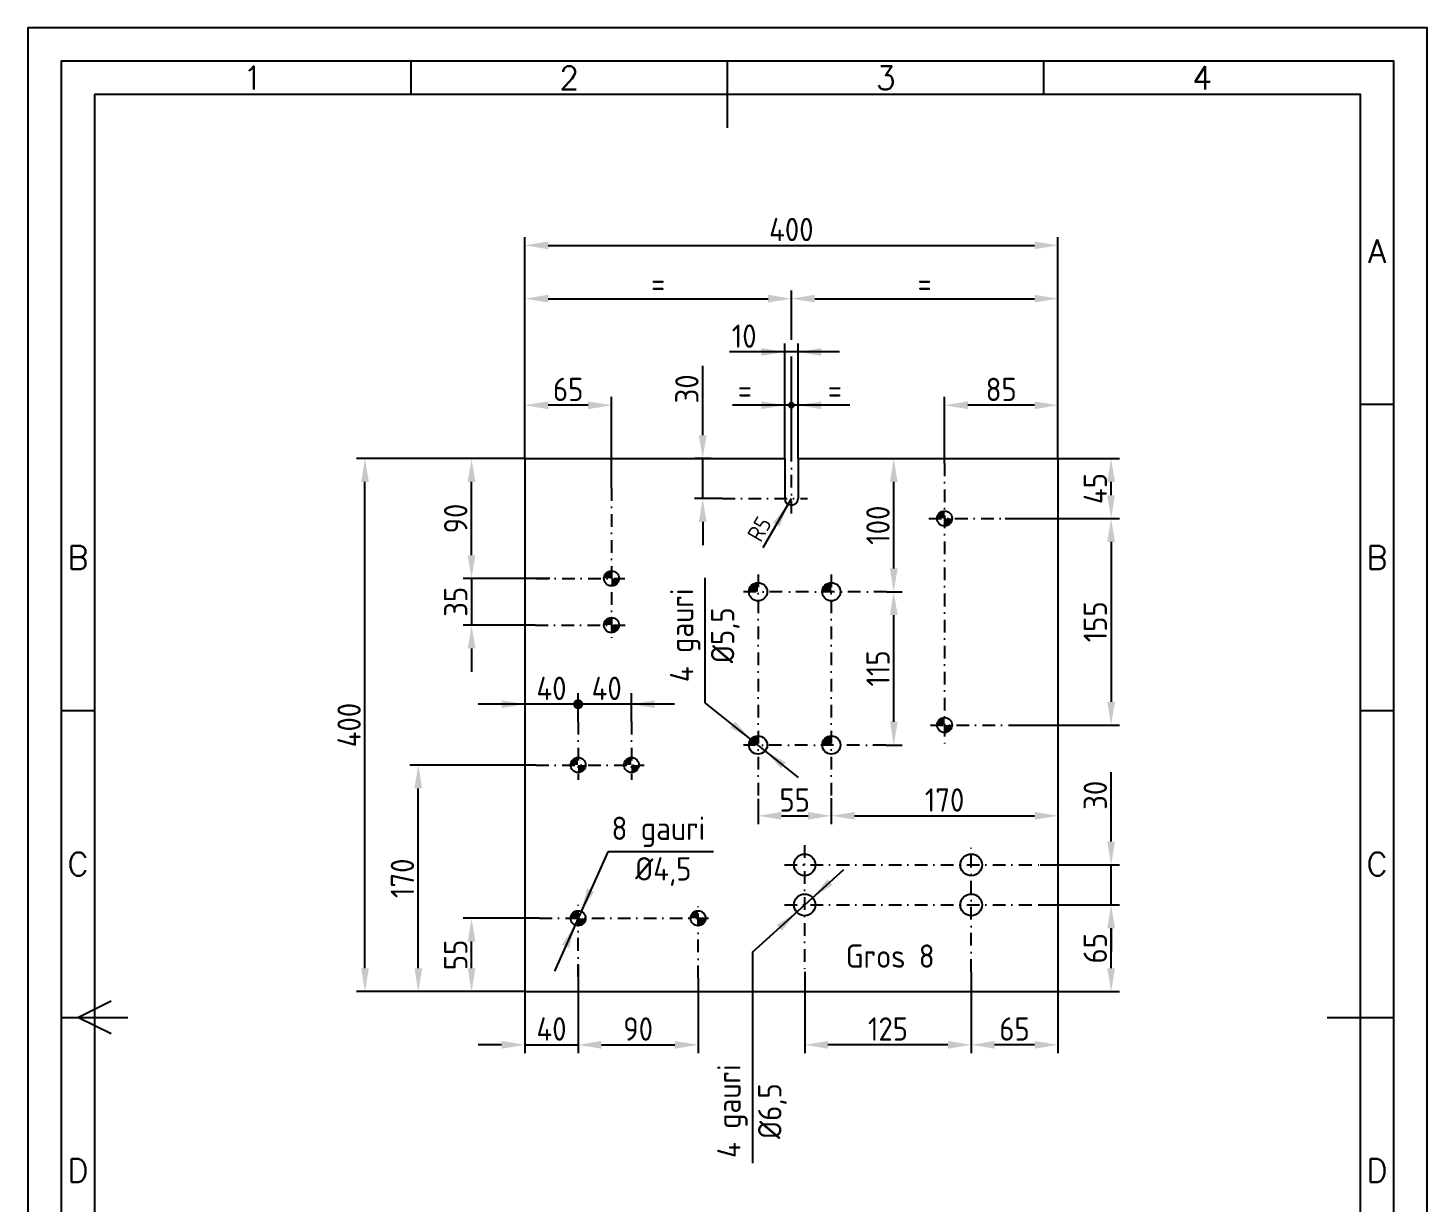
# Model space of a CAD drawing. Header units: millimetres. Extents: x 435 to 1065, y 9 to 306.
# Drawn here: x 854.7 to 1064.7, y 130 to 306.2 of the extents above; entities that cross this region are included whole.
import ezdxf
from ezdxf.enums import TextEntityAlignment as Align

# ---------------------------------------------------------------- set-up
doc = ezdxf.new("R2010")
doc.units = ezdxf.units.MM
doc.linetypes.add('DASHDOT', pattern=[25.4, 12.7, -6.35, 0, -6.35])
doc.layers.add('COTE', color=1, linetype='Continuous')
doc.styles.add('ISO', font='SIMPLEX.shx')
doc.styles.add('ISOCPR', font='isocpr.shx')
doc.dimstyles.new('ISO-25', dxfattribs={"dimtxt": 2.5, "dimasz": 2.5, "dimexe": 1.25, "dimexo": 0.625, "dimtad": 1, "dimtxsty": 'Standard', "dimcen": 2.5, "dimadec": 0, "dimazin": 0, "dimtfac": 1, "dimtmove": 0, "dimatfit": 3, "dimfxl": 1, "dimarcsym": 0})

# ---------------------------------------------------------------- blocks, each defined once
blk = doc.blocks.new('*D35')
at = {"layer": 'COTE', "color": 1, "linetype": 'Continuous', "transparency": 16777216}
for p, q in [((1009.33, 241.55), (1018.58, 241.55)), ((1017.33, 236.05), (1017.33, 238.05)), ((1001.43, 232.55), (1018.58, 232.55))]:
    blk.add_line(p, q, dxfattribs=at)
for points in [[(1016.75, 238.05), (1017.91, 238.05), (1017.33, 241.55)], [(1016.75, 236.05), (1017.91, 236.05), (1017.33, 232.55)]]:
    blk.add_solid(points, dxfattribs=at)
at = {"layer": 'Defpoints', "color": 0, "linetype": 'Continuous', "transparency": 16777216}
for p in [(1009.33, 241.55), (1017.33, 241.55), (1001.43, 232.55)]:
    blk.add_point(p, dxfattribs=at)
at = {"layer": 'COTE', "color": 1, "linetype": 'Continuous', "transparency": 16777216, "insert": (1014.95, 237.05), "char_height": 3.5, "attachment_point": 5, "rotation": 90, "style": 'ISOCPR'}
blk.add_mtext('45', dxfattribs=at)
blk = doc.blocks.new('*D36')
at = {"layer": 'COTE', "color": 1, "linetype": 'Continuous', "transparency": 16777216}
for p, q in [((983.92, 241.55), (985.95, 241.55)), ((984.7, 225.05), (984.7, 238.05)), ((983.62, 221.55), (985.95, 221.55))]:
    blk.add_line(p, q, dxfattribs=at)
for points in [[(984.12, 238.05), (985.29, 238.05), (984.7, 241.55)], [(984.12, 225.05), (985.29, 225.05), (984.7, 221.55)]]:
    blk.add_solid(points, dxfattribs=at)
at = {"layer": 'Defpoints', "color": 0, "linetype": 'Continuous', "transparency": 16777216}
for p in [(983.92, 241.55), (984.7, 241.55), (983.62, 221.55)]:
    blk.add_point(p, dxfattribs=at)
at = {"layer": 'COTE', "color": 1, "linetype": 'Continuous', "transparency": 16777216, "insert": (982.33, 231.55), "char_height": 3.5, "attachment_point": 5, "rotation": 90, "style": 'ISOCPR'}
blk.add_mtext('100', dxfattribs=at)
blk = doc.blocks.new('*D37')
at = {"layer": 'COTE', "color": 1, "linetype": 'Continuous', "transparency": 16777216}
for p, q in [((929.33, 241.55), (904.08, 241.55)), ((905.33, 165.05), (905.33, 238.05)), ((929.33, 161.55), (904.08, 161.55))]:
    blk.add_line(p, q, dxfattribs=at)
for points in [[(904.75, 238.05), (905.91, 238.05), (905.33, 241.55)], [(904.75, 165.05), (905.91, 165.05), (905.33, 161.55)]]:
    blk.add_solid(points, dxfattribs=at)
at = {"layer": 'Defpoints', "color": 0, "linetype": 'Continuous', "transparency": 16777216}
for p in [(905.33, 241.55), (929.33, 241.55), (929.33, 161.55)]:
    blk.add_point(p, dxfattribs=at)
at = {"layer": 'COTE', "color": 1, "linetype": 'Continuous', "transparency": 16777216, "insert": (902.95, 201.55), "char_height": 3.5, "attachment_point": 5, "rotation": 90, "style": 'ISOCPR'}
blk.add_mtext('400', dxfattribs=at)
blk = doc.blocks.new('*D38')
at = {"layer": 'COTE', "color": 1, "linetype": 'Continuous', "transparency": 16777216}
for p, q in [((929.33, 241.55), (929.33, 250.8)), ((942.33, 237.13), (942.33, 250.8)), ((938.83, 249.55), (932.83, 249.55))]:
    blk.add_line(p, q, dxfattribs=at)
for points in [[(932.83, 250.14), (932.83, 248.97), (929.33, 249.55)], [(938.83, 250.14), (938.83, 248.97), (942.33, 249.55)]]:
    blk.add_solid(points, dxfattribs=at)
at = {"layer": 'Defpoints', "color": 0, "linetype": 'Continuous', "transparency": 16777216}
for p in [(929.33, 249.55), (929.33, 241.55), (942.33, 237.13)]:
    blk.add_point(p, dxfattribs=at)
at = {"layer": 'COTE', "color": 1, "linetype": 'Continuous', "transparency": 16777216, "insert": (935.83, 251.93), "char_height": 3.5, "attachment_point": 5, "style": 'ISOCPR'}
blk.add_mtext('65', dxfattribs=at)
blk = doc.blocks.new('*D39')
at = {"layer": 'COTE', "color": 1, "linetype": 'Continuous', "transparency": 16777216}
for p, q in [((929.33, 241.55), (920.08, 241.55)), ((921.33, 227.05), (921.33, 238.05)), ((933.09, 223.55), (920.08, 223.55))]:
    blk.add_line(p, q, dxfattribs=at)
for points in [[(920.75, 238.05), (921.91, 238.05), (921.33, 241.55)], [(920.75, 227.05), (921.91, 227.05), (921.33, 223.55)]]:
    blk.add_solid(points, dxfattribs=at)
at = {"layer": 'Defpoints', "color": 0, "linetype": 'Continuous', "transparency": 16777216}
for p in [(921.33, 241.55), (929.33, 241.55), (933.09, 223.55)]:
    blk.add_point(p, dxfattribs=at)
at = {"layer": 'COTE', "color": 1, "linetype": 'Continuous', "transparency": 16777216, "insert": (918.95, 232.55), "char_height": 3.5, "attachment_point": 5, "rotation": 90, "style": 'ISOCPR'}
blk.add_mtext('90', dxfattribs=at)
blk = doc.blocks.new('*D40')
at = {"layer": 'COTE', "color": 1, "linetype": 'Continuous', "transparency": 16777216}
for p, q in [((956.02, 245.05), (956.02, 255.47)), ((957.29, 241.55), (954.77, 241.55)), ((956.02, 235.55), (956.02, 241.55)), ((959, 235.55), (954.77, 235.55)), ((956.02, 232.05), (956.02, 228.55))]:
    blk.add_line(p, q, dxfattribs=at)
for points in [[(955.44, 245.05), (956.61, 245.05), (956.02, 241.55)], [(955.44, 232.05), (956.61, 232.05), (956.02, 235.55)]]:
    blk.add_solid(points, dxfattribs=at)
at = {"layer": 'Defpoints', "color": 0, "linetype": 'Continuous', "transparency": 16777216}
for p in [(956.02, 241.55), (957.29, 241.55), (959, 235.55)]:
    blk.add_point(p, dxfattribs=at)
at = {"layer": 'COTE', "color": 1, "linetype": 'Continuous', "transparency": 16777216, "insert": (953.65, 252.01), "char_height": 3.5, "attachment_point": 5, "rotation": 90, "style": 'ISOCPR'}
blk.add_mtext('30', dxfattribs=at)
blk = doc.blocks.new('*D41')
at = {"layer": 'COTE', "color": 1, "linetype": 'Continuous', "transparency": 16777216}
for p, q in [((1003.56, 232.55), (1018.58, 232.55)), ((1017.33, 229.05), (1017.33, 205.05)), ((1003.75, 201.55), (1018.58, 201.55))]:
    blk.add_line(p, q, dxfattribs=at)
for points in [[(1016.75, 229.05), (1017.91, 229.05), (1017.33, 232.55)], [(1016.75, 205.05), (1017.91, 205.05), (1017.33, 201.55)]]:
    blk.add_solid(points, dxfattribs=at)
at = {"layer": 'Defpoints', "color": 0, "linetype": 'Continuous', "transparency": 16777216}
for p in [(1003.56, 232.55), (1003.75, 201.55), (1017.33, 201.55)]:
    blk.add_point(p, dxfattribs=at)
at = {"layer": 'COTE', "color": 1, "linetype": 'Continuous', "transparency": 16777216, "insert": (1014.95, 217.05), "char_height": 3.5, "attachment_point": 5, "rotation": 90, "style": 'ISOCPR'}
blk.add_mtext('155', dxfattribs=at)
blk = doc.blocks.new('*D42')
at = {"layer": 'COTE', "color": 1, "linetype": 'Continuous', "transparency": 16777216}
for p, q in [((975.33, 190.56), (975.33, 186.68)), ((1009.33, 190.25), (1009.33, 186.68)), ((978.83, 187.93), (1005.83, 187.93))]:
    blk.add_line(p, q, dxfattribs=at)
for points in [[(978.83, 188.51), (978.83, 187.35), (975.33, 187.93)], [(1005.83, 188.51), (1005.83, 187.35), (1009.33, 187.93)]]:
    blk.add_solid(points, dxfattribs=at)
at = {"layer": 'Defpoints', "color": 0, "linetype": 'Continuous', "transparency": 16777216}
for p in [(975.33, 190.56), (1009.33, 190.25), (1009.33, 187.93)]:
    blk.add_point(p, dxfattribs=at)
at = {"layer": 'COTE', "color": 1, "linetype": 'Continuous', "transparency": 16777216, "insert": (992.33, 190.3), "char_height": 3.5, "attachment_point": 5, "style": 'ISOCPR'}
blk.add_mtext('170', dxfattribs=at)
blk = doc.blocks.new('*D43')
at = {"layer": 'COTE', "color": 1, "linetype": 'Continuous', "transparency": 16777216}
for p, q in [((1017.33, 184.05), (1017.33, 194.47)), ((1006.69, 180.55), (1018.58, 180.55)), ((1017.33, 174.55), (1017.33, 180.55)), ((1006.54, 174.55), (1018.58, 174.55)), ((1017.33, 171.05), (1017.33, 167.55))]:
    blk.add_line(p, q, dxfattribs=at)
for points in [[(1016.75, 184.05), (1017.91, 184.05), (1017.33, 180.55)], [(1016.75, 171.05), (1017.91, 171.05), (1017.33, 174.55)]]:
    blk.add_solid(points, dxfattribs=at)
at = {"layer": 'Defpoints', "color": 0, "linetype": 'Continuous', "transparency": 16777216}
for p in [(1006.69, 180.55), (1017.33, 180.55), (1006.54, 174.55)]:
    blk.add_point(p, dxfattribs=at)
at = {"layer": 'COTE', "color": 1, "linetype": 'Continuous', "transparency": 16777216, "insert": (1014.95, 191.01), "char_height": 3.5, "attachment_point": 5, "rotation": 90, "style": 'ISOCPR'}
blk.add_mtext('30', dxfattribs=at)
blk = doc.blocks.new('*D44')
at = {"layer": 'COTE', "color": 1, "linetype": 'Continuous', "transparency": 16777216}
for p, q in [((1006.54, 174.55), (1018.58, 174.55)), ((1017.33, 165.05), (1017.33, 171.05)), ((1009.33, 161.55), (1018.58, 161.55))]:
    blk.add_line(p, q, dxfattribs=at)
for points in [[(1016.75, 171.05), (1017.91, 171.05), (1017.33, 174.55)], [(1016.75, 165.05), (1017.91, 165.05), (1017.33, 161.55)]]:
    blk.add_solid(points, dxfattribs=at)
at = {"layer": 'Defpoints', "color": 0, "linetype": 'Continuous', "transparency": 16777216}
for p in [(1006.54, 174.55), (1017.33, 174.55), (1009.33, 161.55)]:
    blk.add_point(p, dxfattribs=at)
at = {"layer": 'COTE', "color": 1, "linetype": 'Continuous', "transparency": 16777216, "insert": (1014.95, 168.05), "char_height": 3.5, "attachment_point": 5, "rotation": 90, "style": 'ISOCPR'}
blk.add_mtext('65', dxfattribs=at)
blk = doc.blocks.new('*D45')
at = {"layer": 'COTE', "color": 1, "linetype": 'Continuous', "transparency": 16777216}
for p, q in [((996.33, 164.53), (996.33, 152.3)), ((1009.33, 161.55), (1009.33, 152.3)), ((1005.83, 153.55), (999.83, 153.55))]:
    blk.add_line(p, q, dxfattribs=at)
for points in [[(999.83, 154.14), (999.83, 152.97), (996.33, 153.55)], [(1005.83, 154.14), (1005.83, 152.97), (1009.33, 153.55)]]:
    blk.add_solid(points, dxfattribs=at)
at = {"layer": 'Defpoints', "color": 0, "linetype": 'Continuous', "transparency": 16777216}
for p in [(996.33, 164.53), (1009.33, 161.55), (996.33, 153.55)]:
    blk.add_point(p, dxfattribs=at)
at = {"layer": 'COTE', "color": 1, "linetype": 'Continuous', "transparency": 16777216, "insert": (1002.83, 155.93), "char_height": 3.5, "attachment_point": 5, "style": 'ISOCPR'}
blk.add_mtext('65', dxfattribs=at)
blk = doc.blocks.new('*D46')
at = {"layer": 'COTE', "color": 1, "linetype": 'Continuous', "transparency": 16777216}
for p, q in [((971.33, 164.53), (971.33, 152.3)), ((996.33, 164.53), (996.33, 152.3)), ((992.83, 153.55), (974.83, 153.55))]:
    blk.add_line(p, q, dxfattribs=at)
for points in [[(974.83, 154.14), (974.83, 152.97), (971.33, 153.55)], [(992.83, 154.14), (992.83, 152.97), (996.33, 153.55)]]:
    blk.add_solid(points, dxfattribs=at)
at = {"layer": 'Defpoints', "color": 0, "linetype": 'Continuous', "transparency": 16777216}
for p in [(971.33, 164.53), (996.33, 164.53), (971.33, 153.55)]:
    blk.add_point(p, dxfattribs=at)
at = {"layer": 'COTE', "color": 1, "linetype": 'Continuous', "transparency": 16777216, "insert": (983.83, 155.93), "char_height": 3.5, "attachment_point": 5, "style": 'ISOCPR'}
blk.add_mtext('125', dxfattribs=at)
blk = doc.blocks.new('*D47')
at = {"layer": 'COTE', "color": 1, "linetype": 'Continuous', "transparency": 16777216}
for p, q in [((937.33, 163.78), (937.33, 152.3)), ((955.33, 163.55), (955.33, 152.3)), ((940.83, 153.55), (951.83, 153.55))]:
    blk.add_line(p, q, dxfattribs=at)
for points in [[(940.83, 154.14), (940.83, 152.97), (937.33, 153.55)], [(951.83, 154.14), (951.83, 152.97), (955.33, 153.55)]]:
    blk.add_solid(points, dxfattribs=at)
at = {"layer": 'Defpoints', "color": 0, "linetype": 'Continuous', "transparency": 16777216}
for p in [(937.33, 163.78), (955.33, 163.55), (955.33, 153.55)]:
    blk.add_point(p, dxfattribs=at)
at = {"layer": 'COTE', "color": 1, "linetype": 'Continuous', "transparency": 16777216, "insert": (946.33, 155.93), "char_height": 3.5, "attachment_point": 5, "style": 'ISOCPR'}
blk.add_mtext('90', dxfattribs=at)
blk = doc.blocks.new('*D48')
at = {"layer": 'COTE', "color": 1, "linetype": 'Continuous', "transparency": 16777216}
for p, q in [((937.33, 165.52), (937.33, 152.3)), ((929.33, 161.55), (929.33, 152.3)), ((925.83, 153.55), (922.33, 153.55)), ((929.33, 153.55), (937.33, 153.55)), ((940.83, 153.55), (944.33, 153.55))]:
    blk.add_line(p, q, dxfattribs=at)
for points in [[(925.83, 154.14), (925.83, 152.97), (929.33, 153.55)], [(940.83, 154.14), (940.83, 152.97), (937.33, 153.55)]]:
    blk.add_solid(points, dxfattribs=at)
at = {"layer": 'Defpoints', "color": 0, "linetype": 'Continuous', "transparency": 16777216}
for p in [(937.33, 165.52), (929.33, 161.55), (937.33, 153.55)]:
    blk.add_point(p, dxfattribs=at)
at = {"layer": 'COTE', "color": 1, "linetype": 'Continuous', "transparency": 16777216, "insert": (933.33, 155.93), "char_height": 3.5, "attachment_point": 5, "style": 'ISOCPR'}
blk.add_mtext('40', dxfattribs=at)
blk = doc.blocks.new('*D49')
at = {"layer": 'COTE', "color": 1, "linetype": 'Continuous', "transparency": 16777216}
for p, q in [((931, 195.55), (912.08, 195.55)), ((913.33, 165.05), (913.33, 192.05)), ((929.33, 161.55), (912.08, 161.55))]:
    blk.add_line(p, q, dxfattribs=at)
for points in [[(912.75, 192.05), (913.91, 192.05), (913.33, 195.55)], [(912.75, 165.05), (913.91, 165.05), (913.33, 161.55)]]:
    blk.add_solid(points, dxfattribs=at)
at = {"layer": 'Defpoints', "color": 0, "linetype": 'Continuous', "transparency": 16777216}
for p in [(913.33, 195.55), (931, 195.55), (929.33, 161.55)]:
    blk.add_point(p, dxfattribs=at)
at = {"layer": 'COTE', "color": 1, "linetype": 'Continuous', "transparency": 16777216, "insert": (910.95, 178.55), "char_height": 3.5, "attachment_point": 5, "rotation": 90, "style": 'ISOCPR'}
blk.add_mtext('170', dxfattribs=at)
blk = doc.blocks.new('*D50')
at = {"layer": 'COTE', "color": 1, "linetype": 'Continuous', "transparency": 16777216}
for p, q in [((931.54, 172.55), (920.08, 172.55)), ((921.33, 165.05), (921.33, 169.05)), ((929.33, 161.55), (920.08, 161.55))]:
    blk.add_line(p, q, dxfattribs=at)
for points in [[(920.75, 169.05), (921.91, 169.05), (921.33, 172.55)], [(920.75, 165.05), (921.91, 165.05), (921.33, 161.55)]]:
    blk.add_solid(points, dxfattribs=at)
at = {"layer": 'Defpoints', "color": 0, "linetype": 'Continuous', "transparency": 16777216}
for p in [(921.33, 172.55), (931.54, 172.55), (929.33, 161.55)]:
    blk.add_point(p, dxfattribs=at)
at = {"layer": 'COTE', "color": 1, "linetype": 'Continuous', "transparency": 16777216, "insert": (918.95, 167.05), "char_height": 3.5, "attachment_point": 5, "rotation": 90, "style": 'ISOCPR'}
blk.add_mtext('55', dxfattribs=at)
blk = doc.blocks.new('*D51')
at = {"layer": 'COTE', "color": 1, "linetype": 'Continuous', "transparency": 16777216}
for p, q in [((921.33, 227.05), (921.33, 230.55)), ((931.01, 223.55), (920.08, 223.55)), ((921.33, 223.55), (921.33, 216.55)), ((930.92, 216.55), (920.08, 216.55)), ((921.33, 213.05), (921.33, 209.55))]:
    blk.add_line(p, q, dxfattribs=at)
for points in [[(920.75, 227.05), (921.91, 227.05), (921.33, 223.55)], [(920.75, 213.05), (921.91, 213.05), (921.33, 216.55)]]:
    blk.add_solid(points, dxfattribs=at)
at = {"layer": 'Defpoints', "color": 0, "linetype": 'Continuous', "transparency": 16777216}
for p in [(931.01, 223.55), (921.33, 216.55), (930.92, 216.55)]:
    blk.add_point(p, dxfattribs=at)
at = {"layer": 'COTE', "color": 1, "linetype": 'Continuous', "transparency": 16777216, "insert": (918.95, 220.05), "char_height": 3.5, "attachment_point": 5, "rotation": 90, "style": 'ISOCPR'}
blk.add_mtext('35', dxfattribs=at)
blk = doc.blocks.new('*D52')
at = {"layer": 'COTE', "color": 1, "linetype": 'Continuous', "transparency": 16777216}
for p, q in [((983.62, 221.55), (985.95, 221.55)), ((984.7, 202.05), (984.7, 218.05)), ((983.49, 198.55), (985.95, 198.55))]:
    blk.add_line(p, q, dxfattribs=at)
for points in [[(984.12, 218.05), (985.29, 218.05), (984.7, 221.55)], [(984.12, 202.05), (985.29, 202.05), (984.7, 198.55)]]:
    blk.add_solid(points, dxfattribs=at)
at = {"layer": 'Defpoints', "color": 0, "linetype": 'Continuous', "transparency": 16777216}
for p in [(983.62, 221.55), (984.7, 221.55), (983.49, 198.55)]:
    blk.add_point(p, dxfattribs=at)
at = {"layer": 'COTE', "color": 1, "linetype": 'Continuous', "transparency": 16777216, "insert": (982.33, 210.05), "char_height": 3.5, "attachment_point": 5, "rotation": 90, "style": 'ISOCPR'}
blk.add_mtext('115', dxfattribs=at)
blk = doc.blocks.new('*D53')
at = {"layer": 'COTE', "color": 1, "linetype": 'Continuous', "transparency": 16777216}
for p, q in [((964.33, 190.5), (964.33, 186.68)), ((975.33, 190.56), (975.33, 186.68)), ((967.83, 187.93), (971.83, 187.93))]:
    blk.add_line(p, q, dxfattribs=at)
for points in [[(967.83, 188.51), (967.83, 187.35), (964.33, 187.93)], [(971.83, 188.51), (971.83, 187.35), (975.33, 187.93)]]:
    blk.add_solid(points, dxfattribs=at)
at = {"layer": 'Defpoints', "color": 0, "linetype": 'Continuous', "transparency": 16777216}
for p in [(964.33, 190.5), (975.33, 190.56), (975.33, 187.93)]:
    blk.add_point(p, dxfattribs=at)
at = {"layer": 'COTE', "color": 1, "linetype": 'Continuous', "transparency": 16777216, "insert": (969.83, 190.3), "char_height": 3.5, "attachment_point": 5, "style": 'ISOCPR'}
blk.add_mtext('55', dxfattribs=at)
blk = doc.blocks.new('*D54')
at = {"layer": 'COTE', "color": 1, "linetype": 'Continuous', "transparency": 16777216}
for p, q in [((992.33, 240.82), (992.33, 250.8)), ((1009.33, 241.55), (1009.33, 250.8)), ((1005.83, 249.55), (995.83, 249.55))]:
    blk.add_line(p, q, dxfattribs=at)
for points in [[(995.83, 250.14), (995.83, 248.97), (992.33, 249.55)], [(1005.83, 250.14), (1005.83, 248.97), (1009.33, 249.55)]]:
    blk.add_solid(points, dxfattribs=at)
at = {"layer": 'Defpoints', "color": 0, "linetype": 'Continuous', "transparency": 16777216}
for p in [(992.33, 249.55), (1009.33, 241.55), (992.33, 240.82)]:
    blk.add_point(p, dxfattribs=at)
at = {"layer": 'COTE', "color": 1, "linetype": 'Continuous', "transparency": 16777216, "insert": (1000.83, 251.93), "char_height": 3.5, "attachment_point": 5, "style": 'ISOCPR'}
blk.add_mtext('85', dxfattribs=at)
blk = doc.blocks.new('*D55')
at = {"layer": 'COTE', "color": 1, "linetype": 'Continuous', "transparency": 16777216}
for p, q in [((969.33, 259.35), (969.33, 266.8)), ((1009.33, 241.55), (1009.33, 266.8)), ((972.83, 265.55), (1005.83, 265.55))]:
    blk.add_line(p, q, dxfattribs=at)
for points in [[(972.83, 266.14), (972.83, 264.97), (969.33, 265.55)], [(1005.83, 266.14), (1005.83, 264.97), (1009.33, 265.55)]]:
    blk.add_solid(points, dxfattribs=at)
at = {"layer": 'Defpoints', "color": 0, "linetype": 'Continuous', "transparency": 16777216}
for p in [(1009.33, 265.55), (969.33, 259.35), (1009.33, 241.55)]:
    blk.add_point(p, dxfattribs=at)
at = {"layer": 'COTE', "color": 1, "linetype": 'Continuous', "transparency": 16777216, "insert": (989.33, 267.93), "char_height": 3.5, "attachment_point": 5, "style": 'ISOCPR'}
blk.add_mtext('=', dxfattribs=at)
blk = doc.blocks.new('*D56')
at = {"layer": 'COTE', "color": 1, "linetype": 'Continuous', "transparency": 16777216}
for p, q in [((929.33, 241.55), (929.33, 274.8)), ((932.83, 273.55), (1005.83, 273.55)), ((1009.33, 241.55), (1009.33, 274.8))]:
    blk.add_line(p, q, dxfattribs=at)
for points in [[(932.83, 274.14), (932.83, 272.97), (929.33, 273.55)], [(1005.83, 274.14), (1005.83, 272.97), (1009.33, 273.55)]]:
    blk.add_solid(points, dxfattribs=at)
at = {"layer": 'Defpoints', "color": 0, "linetype": 'Continuous', "transparency": 16777216}
for p in [(1009.33, 273.55), (929.33, 241.55), (1009.33, 241.55)]:
    blk.add_point(p, dxfattribs=at)
at = {"layer": 'COTE', "color": 1, "linetype": 'Continuous', "transparency": 16777216, "insert": (969.33, 275.93), "char_height": 3.5, "attachment_point": 5, "style": 'ISOCPR'}
blk.add_mtext('400', dxfattribs=at)
blk = doc.blocks.new('*D57')
at = {"layer": 'COTE', "color": 1, "linetype": 'Continuous', "transparency": 16777216}
for p, q in [((929.33, 241.55), (929.33, 266.8)), ((969.33, 259.35), (969.33, 266.8)), ((932.83, 265.55), (965.83, 265.55))]:
    blk.add_line(p, q, dxfattribs=at)
for points in [[(932.83, 266.14), (932.83, 264.97), (929.33, 265.55)], [(965.83, 266.14), (965.83, 264.97), (969.33, 265.55)]]:
    blk.add_solid(points, dxfattribs=at)
at = {"layer": 'Defpoints', "color": 0, "linetype": 'Continuous', "transparency": 16777216}
for p in [(969.33, 265.55), (969.33, 259.35), (929.33, 241.55)]:
    blk.add_point(p, dxfattribs=at)
at = {"layer": 'COTE', "color": 1, "linetype": 'Continuous', "transparency": 16777216, "insert": (949.33, 267.93), "char_height": 3.5, "attachment_point": 5, "style": 'ISOCPR'}
blk.add_mtext('=', dxfattribs=at)

msp = doc.modelspace()

# ---------------------------------------------------------------- hatches: boundary and pattern name
at = {"layer": 'COTE', "linetype": 'Continuous'}
h = msp.add_hatch(color=6, dxfattribs=at)
h.paths.add_polyline_path([(992.3286, 233.6797, 0.41421356), (991.2036, 232.5547), (992.3286, 232.5547)])
h.paths.add_polyline_path([(992.3286, 231.4297, 0.41421356), (993.4536, 232.5547), (992.3286, 232.5547)])
h = msp.add_hatch(color=6, dxfattribs=at)
h.paths.add_polyline_path([(942.3286, 224.6797, 0.41421356), (941.2036, 223.5547), (942.3286, 223.5547)])
h.paths.add_polyline_path([(942.3286, 222.4297, 0.41421356), (943.4536, 223.5547), (942.3286, 223.5547)])
for points in [[(964.3286, 221.5547), (964.3286, 222.9297, 0.41421356), (962.9536, 221.5547)], [(975.3286, 222.9297, 0.41421356), (973.9536, 221.5547), (975.3286, 221.5547)], [(964.3286, 199.9297, 0.41421356), (962.9536, 198.5547), (964.3286, 198.5547)], [(975.3286, 199.9297, 0.41421356), (973.9536, 198.5547), (975.3286, 198.5547)]]:
    msp.add_hatch(color=6, dxfattribs=at).paths.add_polyline_path(points)
h = msp.add_hatch(color=6, dxfattribs=at)
h.paths.add_polyline_path([(942.3286, 217.6797, 0.41421356), (941.2036, 216.5547), (942.3286, 216.5547)])
h.paths.add_polyline_path([(942.3286, 215.4297, 0.41421356), (943.4536, 216.5547), (942.3286, 216.5547)])
h = msp.add_hatch(color=6, dxfattribs=at)
h.paths.add_polyline_path([(992.3286, 202.6797, 0.41421356), (991.2036, 201.5547), (992.3286, 201.5547)])
h.paths.add_polyline_path([(992.3286, 200.4297, 0.41421356), (993.4536, 201.5547), (992.3286, 201.5547)])
h = msp.add_hatch(color=6, dxfattribs=at)
h.paths.add_polyline_path([(937.3286, 196.6797, 0.41421356), (936.2036, 195.5547), (937.3286, 195.5547)])
h.paths.add_polyline_path([(937.3286, 194.4297, 0.41421356), (938.4536, 195.5547), (937.3286, 195.5547)])
h = msp.add_hatch(color=6, dxfattribs=at)
h.paths.add_polyline_path([(945.3286, 196.6797, 0.41421356), (944.2036, 195.5547), (945.3286, 195.5547)])
h.paths.add_polyline_path([(945.3286, 194.4297, 0.41421356), (946.4536, 195.5547), (945.3286, 195.5547)])
h = msp.add_hatch(color=6, dxfattribs=at)
h.paths.add_polyline_path([(937.3286, 173.6797, 0.41421356), (936.2036, 172.5547), (937.3286, 172.5547)])
h.paths.add_polyline_path([(937.3286, 171.4297, 0.41421356), (938.4536, 172.5547), (937.3286, 172.5547)])
h = msp.add_hatch(color=6, dxfattribs=at)
h.paths.add_polyline_path([(955.3286, 173.6797, 0.41421356), (954.2036, 172.5547), (955.3286, 172.5547)])
h.paths.add_polyline_path([(955.3286, 171.4297, 0.41421356), (956.4536, 172.5547), (955.3286, 172.5547)])

# ---------------------------------------------------------------- linework, layer by layer
at = {"color": 70}
for p, q in [((912.2459, 296.18), (912.2459, 301.18)), ((959.7459, 291.18), (959.7459, 301.18)), ((1007.2459, 296.18), (1007.2459, 301.18)), ((1059.7459, 249.68), (1054.7459, 249.68)), ((864.7459, 203.68), (859.7459, 203.68)), ((1059.7459, 203.68), (1054.7459, 203.68)), ((862.2459, 157.68), (867.2459, 160.18)), ((859.7459, 157.68), (869.7459, 157.68)), ((867.2459, 155.18), (862.2459, 157.68)), ((1049.7459, 157.68), (1059.7459, 157.68))]:
    msp.add_line(p, q, dxfattribs=at)
at = {"color": 1, "linetype": 'DASHDOT', "ltscale": 0.15}
for p, q in [((969.3286, 233.3001), (969.3286, 246.8054)), ((992.3286, 240.8242), (992.3286, 198.3839)), ((942.3286, 237.1261), (942.3286, 214.2341)), ((958.9958, 235.5547), (971.7599, 235.5547)), ((989.9823, 232.5547), (1003.5567, 232.5547)), ((931.0127, 223.5547), (944.3348, 223.5547)), ((964.3286, 224.1512), (964.3286, 190.4989)), ((975.3286, 224.1512), (975.3286, 190.5633)), ((983.6154, 221.5547), (962.0739, 221.5547)), ((930.9232, 216.5547), (944.3672, 216.5547)), ((937.3286, 202.0312), (937.3286, 193.3119)), ((945.3286, 202.0312), (945.3286, 193.3057)), ((990.192, 201.5547), (1003.7491, 201.5547)), ((983.4902, 198.5547), (962.1436, 198.5547)), ((931.0049, 195.5547), (947.2411, 195.5547)), ((971.3286, 183.5435), (971.3286, 164.5304)), ((996.3286, 164.5304), (996.3286, 183.6815)), ((968.3102, 180.5547), (1006.6928, 180.5547)), ((937.3286, 163.7762), (937.3286, 174.624)), ((955.3286, 163.5538), (955.3286, 174.6408)), ((968.3102, 174.5547), (1006.5357, 174.5547)), ((931.539, 172.5547), (957.436, 172.5547))]:
    msp.add_line(p, q, dxfattribs=at)
at = {"color": 7}
for p, q in [((929.3286, 241.5547), (929.3286, 161.5547)), ((929.3286, 241.5547), (968.3286, 241.5547)), ((968.3286, 241.5547), (968.3286, 235.5547)), ((970.3286, 241.5547), (970.3286, 235.5547)), ((970.3286, 241.5547), (1009.3286, 241.5547)), ((1009.3286, 241.5547), (1009.3286, 161.5547)), ((929.3286, 161.5547), (1009.3286, 161.5547))]:
    msp.add_line(p, q, dxfattribs=at)
at = {"color": 1}
for p, q in [((956.4186, 204.9009), (956.4186, 223.6728)), ((970.4268, 193.6621), (956.4186, 204.9009)), ((941.7702, 182.5096), (933.7853, 164.6132)), ((957.6216, 182.5096), (941.7702, 182.5096)), ((963.5022, 167.4683), (977.2096, 179.8797))]:
    msp.add_line(p, q, dxfattribs=at)
at = {"color": 240}
for points in [[(1064.7459, 9.18), (1064.7459, 306.18), (854.7459, 306.18), (854.7459, 9.18)], [(1059.7459, 14.18), (1059.7459, 301.18), (859.7459, 301.18), (859.7459, 14.18)]]:
    msp.add_lwpolyline(points, close=True, dxfattribs=at)
at = {"color": 70}
msp.add_lwpolyline([(864.7459, 296.18), (864.7459, 19.18), (1054.7459, 19.18), (1054.7459, 296.18)], close=True, dxfattribs=at)
at = {"color": 6}
for centre in [(964.3286, 221.5547), (975.3286, 221.5547), (964.3286, 198.5547), (975.3286, 198.5547)]:
    msp.add_circle(centre, 1.375, dxfattribs=at)
at = {"color": 7}
for centre in [(971.3286, 180.5547), (996.3286, 180.5547), (971.3286, 174.5547), (996.3286, 174.5547)]:
    msp.add_circle(centre, 1.625, dxfattribs=at)
msp.add_arc((969.3286, 235.5547), 1, 180, 0, dxfattribs=at)
at = {"color": 1}
for points in [[(964.8286, 250.138), (964.8286, 248.9714), (968.3286, 249.5547)], [(973.8286, 250.138), (973.8286, 248.9714), (970.3286, 249.5547)], [(960.1611, 201.1504), (960.8912, 202.0604), (963.2561, 199.4152)], [(967.766, 195.049), (968.4961, 195.959), (965.4011, 197.6942)], [(939.7458, 176.5407), (938.6803, 177.0161), (937.787, 173.5821)], [(974.7361, 178.427), (975.5192, 177.5621), (972.5332, 175.6454)], [(967.921, 170.6824), (967.138, 171.5473), (970.124, 173.464)], [(935.9768, 168.0934), (934.9114, 168.5687), (936.8702, 171.5273)]]:
    msp.add_solid(points, dxfattribs=at)
at = {"layer": 'COTE', "color": 1, "linetype": 'Continuous'}
for p, q in [((968.3286, 241.5547), (968.3286, 258.8047)), ((970.3286, 241.5547), (970.3286, 258.8047)), ((976.5798, 257.5547), (960.036, 257.5547)), ((969.3286, 242.8054), (969.3286, 256.853)), ((929.3286, 241.5547), (929.3286, 250.8047)), ((978.102, 249.5547), (960.5068, 249.5547)), ((965.0913, 228.2167), (969.3286, 235.5547)), ((937.3286, 202.0312), (937.3286, 206.3308)), ((945.3286, 202.0312), (945.3286, 206.3308)), ((951.8028, 204.6797), (922.3286, 204.6797)), ((963.5022, 167.4683), (963.5022, 135.7863))]:
    msp.add_line(p, q, dxfattribs=at)
at = {"layer": 'COTE', "color": 2, "linetype": 'Continuous'}
for points, const_width in [([(969.0786, 249.5547, 1), (969.5786, 249.5547, 1)], 0.5), ([(936.9536, 204.6797, 1), (937.7036, 204.6797, 1)], 0.75)]:
    msp.add_lwpolyline(points, format="xyb", close=True, dxfattribs=dict(at, const_width=const_width))
for centre in [(992.3286, 232.5547), (942.3286, 223.5547), (942.3286, 216.5547), (992.3286, 201.5547), (937.3286, 195.5547), (945.3286, 195.5547), (937.3286, 172.5547), (955.3286, 172.5547)]:
    msp.add_circle(centre, 1.125, dxfattribs=at)
at = {"layer": 'COTE', "color": 1, "linetype": 'Continuous'}
for points in [[(964.8286, 258.138), (964.8286, 256.9714), (968.3286, 257.5547)], [(973.8286, 258.138), (973.8286, 256.9714), (970.3286, 257.5547)], [(966.5811, 231.9504), (967.5915, 231.3672), (968.8359, 234.6901)], [(925.8286, 205.263), (925.8286, 204.0964), (929.3286, 204.6797)], [(948.8286, 205.263), (948.8286, 204.0964), (945.3286, 204.6797)]]:
    msp.add_solid(points, dxfattribs=at)

# ---------------------------------------------------------------- texts
at = {"color": 50, "style": 'ISO'}
for s, p in [('1', (888.4959, 298.68)), ('2', (935.9959, 298.68)), ('3', (983.4959, 298.68)), ('4', (1030.9959, 298.68)), ('A', (1057.2459, 272.68)), ('B', (862.2459, 226.68)), ('B', (1057.2459, 226.68)), ('C', (862.2459, 180.68)), ('C', (1057.2459, 180.68)), ('D', (862.2459, 134.68)), ('D', (1057.2459, 134.68))]:
    msp.add_text(s, height=3.5, dxfattribs=at).set_placement(p, align=Align.MIDDLE)
at = {"color": 2, "style": 'ISOCPR'}
msp.add_text('Gros 8', height=3.5, dxfattribs=at).set_placement((977.5028, 165.1226))
at = {"color": 1, "char_height": 3.5, "attachment_point": 5, "style": 'ISOCPR'}
for s, insert in [('=', (962.3558, 251.9297)), ('=', (975.8651, 251.9297)), ('8 gauri', (949.372, 185.5294)), ('%%c4,5', (950.1085, 179.558))]:
    msp.add_mtext(s, dxfattribs=dict(at, insert=insert))
at = {"color": 1, "char_height": 3.5, "attachment_point": 5, "rotation": 90, "style": 'ISOCPR'}
for s, insert in [('4 gauri', (953.3988, 215.0214)), ('%%c5,5', (959.4221, 215.0214)), ('4 gauri', (960.4824, 143.5966)), ('%%c6,5', (966.5015, 143.5966))]:
    msp.add_mtext(s, dxfattribs=dict(at, insert=insert))
at = {"layer": 'COTE', "color": 1, "linetype": 'Continuous', "char_height": 3.5, "attachment_point": 5, "style": 'ISOCPR'}
for s, insert in [('10', (962.253, 259.9297)), ('40', (933.3286, 207.0547)), ('40', (941.6135, 207.0547))]:
    msp.add_mtext(s, dxfattribs=dict(at, insert=insert))
at = {"layer": 'COTE', "color": 1, "linetype": 'Continuous', "insert": (964.5302, 230.9812), "char_height": 2.5, "attachment_point": 5, "rotation": 60.0066, "style": 'ISOCPR'}
msp.add_mtext('R5', dxfattribs=at)

# ---------------------------------------------------------------- dimensions: what is measured, and where the dimension line sits
at = {"layer": 'COTE', "color": 1, "linetype": 'Continuous'}
for base, p1, p2, picture, middle in [((1009.3286, 273.5547), (929.3286, 241.5547), (1009.3286, 241.5547), '*D56', (969.3286, 275.9297)), ((929.3286, 249.5547), (942.3286, 237.1261), (929.3286, 241.5547), '*D38', (935.8286, 251.9297)), ((992.3286, 249.5547), (1009.3286, 241.5547), (992.3286, 240.8242), '*D54', (1000.8286, 251.9297)), ((975.3286, 187.9297), (964.3286, 190.4989), (975.3286, 190.5633), '*D53', (969.8286, 190.3047)), ((1009.3286, 187.9297), (975.3286, 190.5633), (1009.3286, 190.2528), '*D42', (992.3286, 190.3047)), ((937.3286, 153.5547), (929.3286, 161.5547), (937.3286, 165.5219), '*D48', (933.3286, 155.9297)), ((971.3286, 153.5547), (996.3286, 164.5304), (971.3286, 164.5304), '*D46', (983.8286, 155.9297)), ((996.3286, 153.5547), (1009.3286, 161.5547), (996.3286, 164.5304), '*D45', (1002.8286, 155.9297)), ((955.3286, 153.5547), (937.3286, 163.7762), (955.3286, 163.5538), '*D47', (946.3286, 155.9297))]:
    dim = msp.add_linear_dim(base=base, p1=p1, p2=p2, dimstyle='ISO-25', override={"dimtxt": 3.5, "dimasz": 3.5, "dimexo": 0, "dimlfac": 5, "dimtxsty": 'ISOCPR', "dimcen": 3.5, "dimclrd": 1, "dimclre": 1, "dimclrt": 1, "dimlwd": -1, "dimlwe": -1}, dxfattribs=at)
    dim.commit()
    dim.dimension.update_dxf_attribs({"geometry": picture, "text_midpoint": middle})
for base, p1, p2, picture, middle in [((969.3286, 265.5547), (929.3286, 241.5547), (969.3286, 259.3465), '*D57', (949.3286, 267.9297)), ((1009.3286, 265.5547), (969.3286, 259.3465), (1009.3286, 241.5547), '*D55', (989.3286, 267.9297))]:
    dim = msp.add_linear_dim(base=base, p1=p1, p2=p2, text='=', dimstyle='ISO-25', override={"dimtxt": 3.5, "dimasz": 3.5, "dimexo": 0, "dimlfac": 5, "dimtxsty": 'ISOCPR', "dimcen": 3.5, "dimclrd": 1, "dimclre": 1, "dimclrt": 1, "dimlwd": -1, "dimlwe": -1}, dxfattribs=at)
    dim.commit()
    dim.dimension.update_dxf_attribs({"geometry": picture, "text_midpoint": middle})
for base, p1, p2, picture, middle in [((956.0239, 241.5547), (958.9958, 235.5547), (957.2865, 241.5547), '*D40', (953.6489, 252.013)), ((905.3286, 241.5547), (929.3286, 161.5547), (929.3286, 241.5547), '*D37', (902.9536, 201.5547)), ((921.3286, 241.5547), (933.0942, 223.5547), (929.3286, 241.5547), '*D39', (918.9536, 232.5547)), ((984.7036, 241.5547), (983.6154, 221.5547), (983.9223, 241.5547), '*D36', (982.3286, 231.5547)), ((1017.3286, 241.5547), (1001.4289, 232.5547), (1009.3286, 241.5547), '*D35', (1014.9536, 237.0547)), ((1017.3286, 201.5547), (1003.5567, 232.5547), (1003.7491, 201.5547), '*D41', (1014.9536, 217.0547)), ((921.3286, 216.5547), (931.0127, 223.5547), (930.9232, 216.5547), '*D51', (918.9536, 220.0547)), ((984.7036, 221.5547), (983.4902, 198.5547), (983.6154, 221.5547), '*D52', (982.3286, 210.0547)), ((913.3286, 195.5547), (929.3286, 161.5547), (931.0049, 195.5547), '*D49', (910.9536, 178.5547)), ((1017.3286, 180.5547), (1006.5357, 174.5547), (1006.6928, 180.5547), '*D43', (1014.9536, 191.013)), ((1017.3286, 174.5547), (1009.3286, 161.5547), (1006.5357, 174.5547), '*D44', (1014.9536, 168.0547)), ((921.3286, 172.5547), (929.3286, 161.5547), (931.539, 172.5547), '*D50', (918.9536, 167.0547))]:
    dim = msp.add_linear_dim(base=base, p1=p1, p2=p2, angle=90, dimstyle='ISO-25', override={"dimtxt": 3.5, "dimasz": 3.5, "dimexo": 0, "dimlfac": 5, "dimtxsty": 'ISOCPR', "dimcen": 3.5, "dimclrd": 1, "dimclre": 1, "dimclrt": 1, "dimlwd": -1, "dimlwe": -1}, dxfattribs=at)
    dim.commit()
    dim.dimension.update_dxf_attribs({"geometry": picture, "text_midpoint": middle})

doc.saveas('drawing.dxf')
